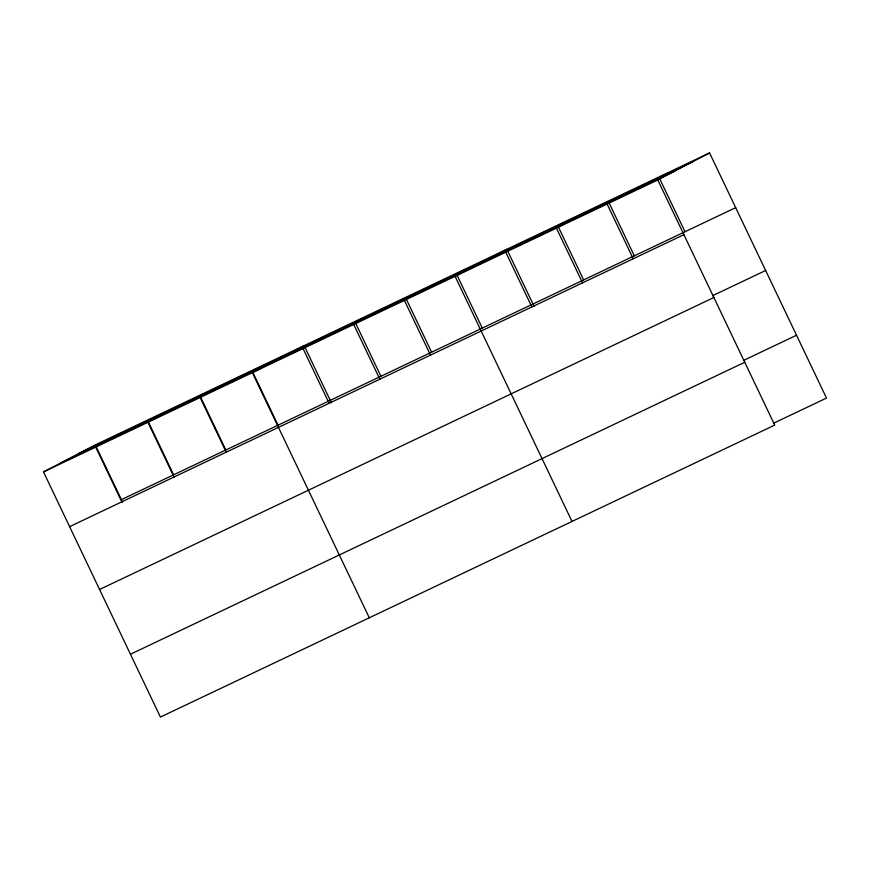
<?xml version="1.0" encoding="UTF-8"?>
<svg xmlns="http://www.w3.org/2000/svg" width="870" height="870" viewBox="0 0 870 870"><rect width="100%" height="100%" fill="white"/><g stroke="black" fill="none" stroke-linecap="round" stroke-linejoin="round"><path stroke-width="1.3" d="M709.572 152.924L657.796 179.949L774.724 425.093L160.428 717.076L43.5 471.931L95.276 444.907L709.572 152.924L826.5 398.068L773.408 423.309M304.141 345.64L252.354 372.654L369.282 617.798M78.191 453.825L692.487 161.842M60.585 463.014L674.881 171.031M43.5 471.931L657.796 179.949M121.387 499.641L735.672 207.658M69.6 526.654L683.896 234.683M712.552 295.724L765.643 270.494M99.572 589.49L713.868 297.518M743.437 360.474L796.529 335.233M130.456 654.24L744.753 362.257M659.471 178.23L684.994 231.746M608.793 202.318L634.317 255.834M607.119 204.037L633.219 258.771M558.116 226.407L583.639 279.922M556.43 228.125L582.541 282.859M534.115 306.425L506.851 249.277L455.075 276.301L572.003 521.445M505.753 252.213L531.864 306.947M456.761 274.583L482.284 328.099M406.083 298.671L431.607 352.187M404.398 300.389L430.498 355.123M354.819 321.552L380.919 376.275M353.72 324.477L379.82 379.211M304.717 346.847L331.394 402.777M303.043 348.565L329.143 403.299M252.507 371.675L278.03 425.18M200.285 396.492L225.819 449.997M200.143 397.47L226.243 452.204M148.074 421.308L173.598 474.813M147.933 422.287L174.033 477.021M95.863 446.125L122.54 502.055M95.711 447.115L121.822 501.838"/></g></svg>
